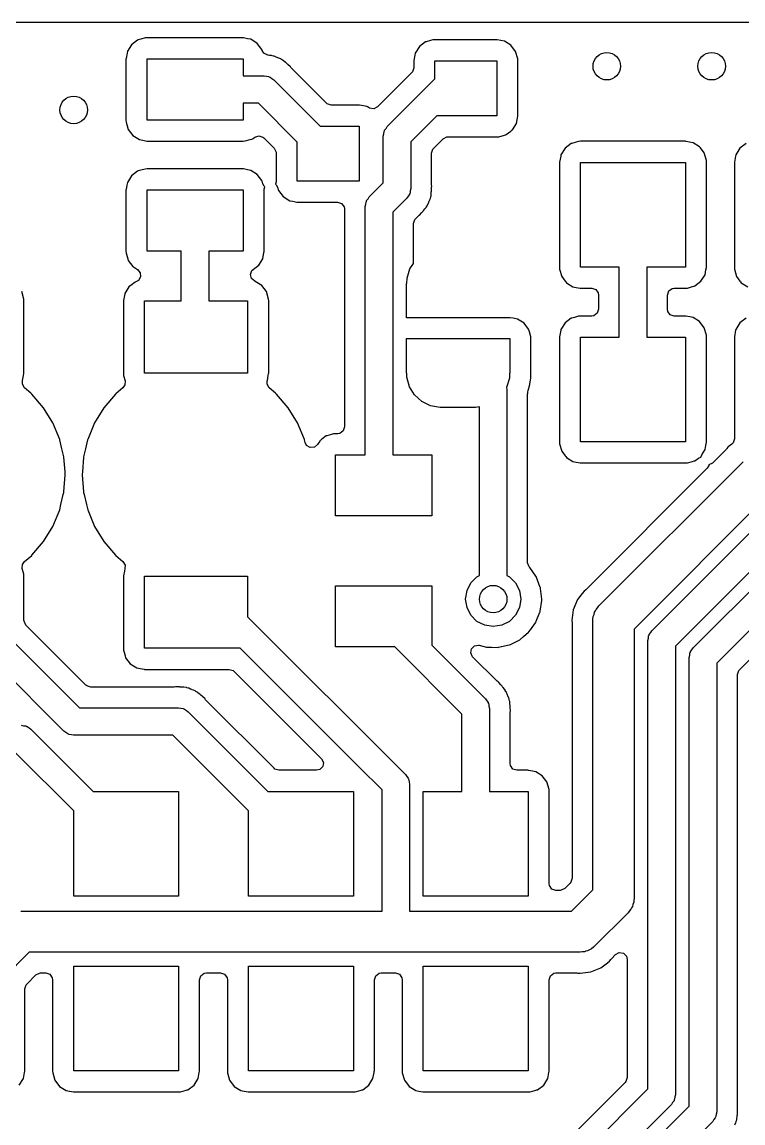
# Model space of a CAD drawing. Extents: x 0.03 to 2.37, y 0.03 to 1.57.
# Drawn here: x 0.81 to 1.223, y 0.94 to 1.57 of the extents above; entities that cross this region are included whole.
import ezdxf

# ---------------------------------------------------------------- set-up
doc = ezdxf.new("R2010")
doc.units = 0
doc.header["$MEASUREMENT"] = 0
doc.layers.add('BLACK', color=7, linetype='CONTINUOUS')

msp = doc.modelspace()

# ---------------------------------------------------------------- linework, layer by layer
at = {"layer": 'BLACK', "linetype": 'CONTINUOUS'}
for p, q in [((0.033583, 1.57031), (2.36642, 1.57031)), ((0.87306, 1.5573), (0.870733, 1.55354)), ((0.876588, 1.55996), (0.87306, 1.5573)), ((0.876935, 1.56006), (0.876588, 1.55996)), ((0.87844, 1.56049), (0.876935, 1.56006)), ((0.876935, 1.56006), (0.876935, 1.56006)), ((0.880839, 1.56117), (0.87844, 1.56049)), ((0.881949, 1.56122), (0.880839, 1.56117)), ((0.936949, 1.56122), (0.881949, 1.56122)), ((0.937126, 1.56119), (0.936949, 1.56122)), ((0.939417, 1.56076), (0.937126, 1.56119)), ((0.937126, 1.56119), (0.937126, 1.56119)), ((0.941294, 1.56041), (0.939417, 1.56076)), ((0.945052, 1.55808), (0.941294, 1.56041)), ((0.947715, 1.55455), (0.945052, 1.55808)), ((1.04129, 1.55892), (1.03777, 1.55625)), ((1.04164, 1.55902), (1.04129, 1.55892)), ((1.04419, 1.55974), (1.04164, 1.55902)), ((1.04164, 1.55902), (1.04164, 1.55902)), ((1.04554, 1.56013), (1.04419, 1.55974)), ((1.04665, 1.56018), (1.04554, 1.56013)), ((1.08209, 1.56018), (1.04665, 1.56018)), ((1.08226, 1.56014), (1.08209, 1.56018)), ((1.08441, 1.55974), (1.08226, 1.56014)), ((1.08226, 1.56014), (1.08226, 1.56014)), ((1.08643, 1.55936), (1.08441, 1.55974)), ((1.09019, 1.55704), (1.08643, 1.55936)), ((1.09285, 1.55351), (1.09019, 1.55704)), ((0.870538, 1.55249), (0.869954, 1.54937)), ((0.870733, 1.55354), (0.870538, 1.55249)), ((0.947814, 1.55421), (0.947715, 1.55455)), ((0.947846, 1.55409), (0.947814, 1.55421)), ((0.947814, 1.55421), (0.947814, 1.55421)), ((0.948846, 1.5524), (0.947846, 1.55409)), ((0.950995, 1.55131), (0.948846, 1.5524)), ((0.951031, 1.5513), (0.950995, 1.55131)), ((0.951342, 1.55127), (0.951031, 1.5513)), ((0.952018, 1.55122), (0.951342, 1.55127)), ((0.953211, 1.55113), (0.952018, 1.55122)), ((0.95347, 1.55103), (0.953211, 1.55113)), ((0.953471, 1.55103), (0.95347, 1.55103)), ((0.953589, 1.55099), (0.953471, 1.55103)), ((0.954357, 1.55079), (0.953589, 1.55099)), ((0.954756, 1.55072), (0.954357, 1.55079)), ((0.955797, 1.55024), (0.954756, 1.55072)), ((0.956451, 1.54993), (0.955797, 1.55024)), ((1.03521, 1.55128), (1.03466, 1.54833)), ((1.03544, 1.55249), (1.03521, 1.55128)), ((1.03777, 1.55625), (1.03544, 1.55249)), ((1.09406, 1.54926), (1.09285, 1.55351)), ((0.869954, 1.54937), (0.869921, 1.54919)), ((0.869921, 1.54919), (0.869921, 1.51419)), ((0.869954, 1.54937), (0.869954, 1.54937)), ((0.881949, 1.51419), (0.881949, 1.54919)), ((0.881949, 1.54919), (0.936949, 1.54919)), ((0.936949, 1.54919), (0.936949, 1.53957)), ((0.95674, 1.54981), (0.956451, 1.54993)), ((0.957443, 1.54954), (0.95674, 1.54981)), ((0.958494, 1.54915), (0.957443, 1.54954)), ((0.958716, 1.54898), (0.958494, 1.54915)), ((0.958817, 1.54891), (0.958716, 1.54898)), ((0.959498, 1.5485), (0.958817, 1.54891)), ((0.959612, 1.54844), (0.959498, 1.5485)), ((0.959863, 1.54833), (0.959612, 1.54844)), ((0.959612, 1.54844), (0.959612, 1.54844)), ((0.961268, 1.54709), (0.959863, 1.54833)), ((0.96151, 1.54689), (0.961268, 1.54709)), ((0.961787, 1.54668), (0.96151, 1.54689)), ((0.961898, 1.5466), (0.961787, 1.54668)), ((0.961787, 1.54668), (0.961787, 1.54668)), ((0.9624, 1.5461), (0.961898, 1.5466)), ((0.962576, 1.54593), (0.9624, 1.5461)), ((0.964093, 1.54459), (0.962576, 1.54593)), ((0.964241, 1.54436), (0.964093, 1.54459)), ((0.964421, 1.54415), (0.964241, 1.54436)), ((0.964424, 1.54415), (0.964421, 1.54415)), ((0.964722, 1.54377), (0.964424, 1.54415)), ((1.03463, 1.54411), (1.03388, 1.54182)), ((1.03466, 1.54833), (1.03463, 1.54815)), ((1.03463, 1.54815), (1.03463, 1.54411)), ((1.03466, 1.54833), (1.03466, 1.54833)), ((1.04665, 1.53779), (1.04665, 1.54815)), ((1.04665, 1.54815), (1.08209, 1.54815)), ((1.08209, 1.54815), (1.08209, 1.51665)), ((1.09411, 1.54815), (1.09406, 1.54926)), ((1.09411, 1.51665), (1.09411, 1.54815)), ((0.936949, 1.53957), (0.948951, 1.53957)), ((0.948951, 1.53957), (0.950233, 1.53927)), ((0.950233, 1.53927), (0.951539, 1.53912)), ((0.951539, 1.53912), (0.951923, 1.53888)), ((0.951923, 1.53888), (0.952364, 1.53878)), ((0.952364, 1.53878), (0.953391, 1.53796)), ((0.953391, 1.53796), (0.954505, 1.53726)), ((0.984579, 1.52392), (0.964722, 1.54377)), ((1.03348, 1.54135), (1.01383, 1.5217)), ((1.01943, 1.51057), (1.04665, 1.53779)), ((1.03388, 1.54182), (1.03348, 1.54135)), ((0.954505, 1.53726), (0.981017, 1.51075)), ((0.945675, 1.52382), (0.936949, 1.52382)), ((0.936949, 1.52382), (0.936949, 1.51419)), ((0.967913, 1.50158), (0.945675, 1.52382)), ((0.985045, 1.52352), (0.984579, 1.52392)), ((0.987336, 1.52278), (0.985045, 1.52352)), ((1.00335, 1.52278), (0.987336, 1.52278)), ((1.00352, 1.52274), (1.00335, 1.52278)), ((1.00581, 1.52231), (1.00352, 1.52274)), ((1.00352, 1.52274), (1.00352, 1.52274)), ((1.00769, 1.52196), (1.00581, 1.52231)), ((1.008, 1.52177), (1.00769, 1.52196)), ((1.00902, 1.52114), (1.008, 1.52177)), ((1.008, 1.52177), (1.008, 1.52177)), ((1.0093, 1.52098), (1.00902, 1.52114)), ((1.01168, 1.5206), (1.0093, 1.52098)), ((1.01383, 1.5217), (1.01168, 1.5206)), ((0.869921, 1.51419), (0.869973, 1.51308)), ((0.869973, 1.51308), (0.871182, 1.50883)), ((0.936949, 1.51419), (0.881949, 1.51419)), ((1.04779, 1.51665), (1.03287, 1.50174)), ((1.08209, 1.51665), (1.04779, 1.51665)), ((1.09098, 1.50855), (1.0933, 1.51231)), ((1.0933, 1.51231), (1.09366, 1.51424)), ((1.09366, 1.51424), (1.09408, 1.51648)), ((1.09408, 1.51648), (1.09411, 1.51665)), ((1.09408, 1.51648), (1.09408, 1.51648)), ((0.871182, 1.50883), (0.873846, 1.5053)), ((0.981017, 1.51075), (1.00335, 1.51075)), ((1.00335, 1.51075), (1.00335, 1.47925)), ((1.01713, 1.50501), (1.01742, 1.5063)), ((1.01742, 1.5063), (1.01757, 1.5076)), ((1.01757, 1.5076), (1.01781, 1.50799)), ((1.01781, 1.50799), (1.01791, 1.50843)), ((1.01791, 1.50843), (1.01873, 1.50945)), ((1.01873, 1.50945), (1.01943, 1.51057)), ((1.08745, 1.50589), (1.09002, 1.50783)), ((1.09002, 1.50783), (1.09069, 1.50833)), ((1.09069, 1.50833), (1.09098, 1.50855)), ((1.09069, 1.50833), (1.09069, 1.50833)), ((0.873846, 1.5053), (0.877604, 1.50298)), ((0.877604, 1.50298), (0.879481, 1.50263)), ((0.879481, 1.50263), (0.881771, 1.5022)), ((0.881771, 1.5022), (0.881772, 1.5022)), ((0.881772, 1.5022), (0.881949, 1.50217)), ((0.881949, 1.50217), (0.936949, 1.50217)), ((0.936949, 1.50217), (0.938059, 1.50222)), ((0.938059, 1.50222), (0.940984, 1.50305)), ((0.940984, 1.50305), (0.941963, 1.50333)), ((0.941963, 1.50333), (0.94231, 1.50343)), ((0.941963, 1.50333), (0.941963, 1.50333)), ((0.94231, 1.50343), (0.942598, 1.50364)), ((0.942598, 1.50364), (0.943607, 1.50441)), ((0.942598, 1.50364), (0.942598, 1.50364)), ((0.943607, 1.50441), (0.945884, 1.50519)), ((0.945884, 1.50519), (0.948188, 1.50449)), ((0.948188, 1.50449), (0.948712, 1.50405)), ((0.948712, 1.50405), (0.954744, 1.49802)), ((0.967913, 1.47925), (0.967913, 1.50158)), ((1.01713, 1.47826), (1.01713, 1.50501)), ((1.03287, 1.50174), (1.03287, 1.47499)), ((1.04585, 1.49798), (1.05135, 1.50348)), ((1.05135, 1.50348), (1.0535, 1.50458)), ((1.0535, 1.50458), (1.05411, 1.50463)), ((1.05411, 1.50463), (1.08209, 1.50463)), ((1.08209, 1.50463), (1.0832, 1.50468)), ((1.0832, 1.50468), (1.08641, 1.50559)), ((1.08641, 1.50559), (1.0871, 1.50579)), ((1.0871, 1.50579), (1.08745, 1.50589)), ((1.0871, 1.50579), (1.0871, 1.50579)), ((1.12464, 1.50077), (1.12111, 1.4981)), ((1.12499, 1.50087), (1.12464, 1.50077)), ((1.12749, 1.50158), (1.12499, 1.50087)), ((1.12499, 1.50087), (1.12499, 1.50087)), ((1.12889, 1.50198), (1.12749, 1.50158)), ((1.13, 1.50203), (1.12889, 1.50198)), ((1.19, 1.50203), (1.13, 1.50203)), ((1.19018, 1.50199), (1.19, 1.50203)), ((1.1924, 1.50158), (1.19018, 1.50199)), ((1.19018, 1.50199), (1.19018, 1.50199)), ((1.19434, 1.50122), (1.1924, 1.50158)), ((1.1981, 1.49889), (1.19434, 1.50122)), ((1.22464, 1.50077), (1.22111, 1.4981)), ((0.954744, 1.49802), (0.955838, 1.49587)), ((0.955838, 1.49587), (0.955886, 1.49526)), ((0.955886, 1.49526), (0.955886, 1.47925)), ((1.0447, 1.49522), (1.04545, 1.49751)), ((1.0447, 1.47747), (1.0447, 1.49522)), ((1.04545, 1.49751), (1.04585, 1.49798)), ((1.11865, 1.49361), (1.11801, 1.49018)), ((1.11878, 1.49434), (1.11865, 1.49361)), ((1.12111, 1.4981), (1.11878, 1.49434)), ((1.19832, 1.4986), (1.1981, 1.49889)), ((1.19853, 1.49832), (1.19832, 1.4986)), ((1.19832, 1.4986), (1.19832, 1.4986)), ((1.20077, 1.49536), (1.19853, 1.49832)), ((1.20198, 1.49111), (1.20077, 1.49536)), ((1.21865, 1.49361), (1.21801, 1.49018)), ((1.21878, 1.49434), (1.21865, 1.49361)), ((1.22111, 1.4981), (1.21878, 1.49434)), ((1.11801, 1.49018), (1.11797, 1.49)), ((1.11797, 1.49), (1.11797, 1.43)), ((1.11801, 1.49018), (1.11801, 1.49018)), ((1.13, 1.43), (1.13, 1.49)), ((1.13, 1.49), (1.19, 1.49)), ((1.19, 1.49), (1.19, 1.43)), ((1.20203, 1.49), (1.20198, 1.49111)), ((1.20203, 1.43), (1.20203, 1.49)), ((1.21801, 1.49018), (1.21797, 1.49)), ((1.21797, 1.49), (1.21797, 1.43)), ((1.21801, 1.49018), (1.21801, 1.49018)), ((0.87306, 1.4823), (0.870733, 1.47854)), ((0.876588, 1.48496), (0.87306, 1.4823)), ((0.876935, 1.48506), (0.876588, 1.48496)), ((0.87844, 1.48549), (0.876935, 1.48506)), ((0.876935, 1.48506), (0.876935, 1.48506)), ((0.880839, 1.48617), (0.87844, 1.48549)), ((0.881949, 1.48622), (0.880839, 1.48617)), ((0.936949, 1.48622), (0.881949, 1.48622)), ((0.937126, 1.48619), (0.936949, 1.48622)), ((0.939417, 1.48576), (0.937126, 1.48619)), ((0.937126, 1.48619), (0.937126, 1.48619)), ((0.941294, 1.48541), (0.939417, 1.48576)), ((0.945052, 1.48308), (0.941294, 1.48541)), ((0.947715, 1.47955), (0.945052, 1.48308)), ((0.870417, 1.47684), (0.869954, 1.47437)), ((0.870733, 1.47854), (0.870417, 1.47684)), ((0.947814, 1.47921), (0.947715, 1.47955)), ((0.94826, 1.47764), (0.947814, 1.47921)), ((0.947814, 1.47921), (0.947814, 1.47921)), ((0.948965, 1.47627), (0.94826, 1.47764)), ((0.948959, 1.47456), (0.949358, 1.47601)), ((0.948976, 1.47419), (0.948959, 1.47456)), ((0.949358, 1.47601), (0.948965, 1.47627)), ((0.955903, 1.47889), (0.955504, 1.47743)), ((0.955504, 1.47743), (0.955897, 1.47717)), ((0.955886, 1.47925), (0.955888, 1.47921)), ((0.955888, 1.47921), (0.955888, 1.47921)), ((0.955888, 1.47921), (0.955903, 1.47889)), ((0.955897, 1.47717), (0.956602, 1.47581)), ((0.956602, 1.47581), (0.957147, 1.47389)), ((1.00335, 1.47925), (0.967913, 1.47925)), ((1.00913, 1.47027), (1.01713, 1.47826)), ((1.03287, 1.47499), (1.03258, 1.4737)), ((1.04479, 1.47666), (1.0447, 1.47747)), ((1.04472, 1.47447), (1.04478, 1.47536)), ((1.04478, 1.47536), (1.04486, 1.47635)), ((1.04486, 1.47635), (1.04479, 1.47666)), ((0.869954, 1.47437), (0.869921, 1.47419)), ((0.869921, 1.47419), (0.869921, 1.43919)), ((0.869954, 1.47437), (0.869954, 1.47437)), ((0.881949, 1.43919), (0.881949, 1.47419)), ((0.881949, 1.47419), (0.936949, 1.47419)), ((0.936949, 1.47419), (0.936949, 1.43919)), ((0.948976, 1.43919), (0.948976, 1.47419)), ((0.957147, 1.47389), (0.95981, 1.47036)), ((0.95981, 1.47036), (0.963569, 1.46804)), ((1.00761, 1.46813), (1.00843, 1.46915)), ((1.00843, 1.46915), (1.00913, 1.47027)), ((1.03057, 1.46943), (1.02257, 1.46144)), ((1.03127, 1.47055), (1.03057, 1.46943)), ((1.03209, 1.47157), (1.03127, 1.47055)), ((1.03219, 1.47201), (1.03209, 1.47157)), ((1.03243, 1.4724), (1.03219, 1.47201)), ((1.03258, 1.4737), (1.03243, 1.4724)), ((1.04324, 1.46749), (1.04391, 1.46893)), ((1.04391, 1.46893), (1.04403, 1.46918)), ((1.04403, 1.46918), (1.04409, 1.46958)), ((1.04409, 1.46958), (1.0443, 1.47035)), ((1.0443, 1.47035), (1.04434, 1.47047)), ((1.04434, 1.47047), (1.04444, 1.47073)), ((1.04434, 1.47047), (1.04434, 1.47047)), ((1.04444, 1.47073), (1.04456, 1.47232)), ((1.04456, 1.47232), (1.04458, 1.4726)), ((1.04458, 1.4726), (1.04461, 1.47291)), ((1.04461, 1.47291), (1.0447, 1.4735)), ((1.0447, 1.47418), (1.04472, 1.47447)), ((1.0447, 1.4735), (1.0447, 1.47418)), ((0.963569, 1.46804), (0.965445, 1.46769)), ((0.965445, 1.46769), (0.967736, 1.46726)), ((0.967736, 1.46726), (0.967736, 1.46726)), ((0.967736, 1.46726), (0.967913, 1.46722)), ((0.967913, 1.46722), (0.990977, 1.46722)), ((0.990977, 1.46722), (0.993268, 1.46648)), ((0.993268, 1.46648), (0.994684, 1.46453)), ((0.994684, 1.46453), (0.994863, 1.46361)), ((0.994863, 1.46361), (0.994843, 1.46335)), ((0.994843, 1.46335), (0.994901, 1.46307)), ((0.994901, 1.46307), (0.994908, 1.46304)), ((0.994908, 1.46304), (0.994994, 1.46223)), ((0.994994, 1.46223), (0.994994, 1.33854)), ((1.00682, 1.46471), (1.00712, 1.46599)), ((1.00682, 1.32262), (1.00682, 1.46471)), ((1.00712, 1.46599), (1.00727, 1.4673)), ((1.00727, 1.4673), (1.00751, 1.46768)), ((1.00751, 1.46768), (1.00761, 1.46813)), ((1.0394, 1.46154), (1.03991, 1.46204)), ((1.03991, 1.46204), (1.03999, 1.46215)), ((1.03999, 1.46215), (1.0402, 1.46243)), ((1.03999, 1.46215), (1.03999, 1.46215)), ((1.0402, 1.46243), (1.04039, 1.46267)), ((1.04039, 1.46267), (1.04099, 1.46335)), ((1.04099, 1.46335), (1.04163, 1.46407)), ((1.04163, 1.46407), (1.04175, 1.46432)), ((1.04175, 1.46432), (1.04181, 1.46444)), ((1.04175, 1.46432), (1.04175, 1.46432)), ((1.04181, 1.46444), (1.04221, 1.46512)), ((1.04221, 1.46512), (1.04229, 1.46522)), ((1.04229, 1.46522), (1.04246, 1.46544)), ((1.04246, 1.46544), (1.04311, 1.4672)), ((1.04311, 1.4672), (1.04324, 1.46749)), ((1.02257, 1.46144), (1.02257, 1.32262)), ((1.0344, 1.45492), (1.03515, 1.45721)), ((1.03515, 1.45721), (1.03555, 1.45768)), ((1.03555, 1.45768), (1.03708, 1.45922)), ((1.03708, 1.45922), (1.03745, 1.45951)), ((1.03745, 1.45952), (1.03766, 1.4597)), ((1.03745, 1.45951), (1.03745, 1.45952)), ((1.03766, 1.4597), (1.0379, 1.45984)), ((1.0379, 1.45984), (1.03924, 1.46136)), ((1.03924, 1.46136), (1.0394, 1.46154)), ((1.0344, 1.43209), (1.0344, 1.45492)), ((0.869921, 1.43919), (0.869973, 1.43808)), ((0.869973, 1.43808), (0.870151, 1.43746)), ((0.870151, 1.43746), (0.8709, 1.43482)), ((0.901575, 1.43919), (0.881949, 1.43919)), ((0.901575, 1.41067), (0.901575, 1.43919)), ((0.936949, 1.43919), (0.917323, 1.43919)), ((0.917323, 1.43919), (0.917323, 1.41067)), ((0.948164, 1.43485), (0.948811, 1.43831)), ((0.948811, 1.43831), (0.948943, 1.43902)), ((0.948943, 1.43902), (0.948976, 1.43919)), ((0.948943, 1.43902), (0.948943, 1.43902)), ((0.8709, 1.43482), (0.871182, 1.43383)), ((0.871182, 1.43383), (0.873846, 1.4303)), ((0.942924, 1.42889), (0.945837, 1.43109)), ((0.945837, 1.43109), (0.948164, 1.43485)), ((1.03239, 1.42907), (1.0344, 1.43209)), ((0.873846, 1.4303), (0.874153, 1.43011)), ((0.874153, 1.43011), (0.874153, 1.43011)), ((0.874153, 1.43011), (0.876553, 1.42863)), ((0.876553, 1.42863), (0.878109, 1.42679)), ((0.878287, 1.42439), (0.877019, 1.42234)), ((0.878109, 1.42679), (0.878287, 1.42439)), ((0.941093, 1.42578), (0.941964, 1.42802)), ((0.94171, 1.42345), (0.941093, 1.42578)), ((0.941964, 1.42802), (0.942636, 1.42867)), ((0.942636, 1.42867), (0.942924, 1.42889)), ((1.03073, 1.42374), (1.03239, 1.42907)), ((1.11797, 1.43), (1.11802, 1.42889)), ((1.11802, 1.42889), (1.11923, 1.42464)), ((1.11923, 1.42464), (1.12117, 1.42207)), ((1.15213, 1.43), (1.13, 1.43)), ((1.15213, 1.39), (1.15213, 1.43)), ((1.19, 1.43), (1.16787, 1.43)), ((1.16787, 1.43), (1.16787, 1.39)), ((1.19889, 1.4219), (1.20122, 1.42566)), ((1.20122, 1.42566), (1.20173, 1.42843)), ((1.20173, 1.42843), (1.20199, 1.42982)), ((1.20199, 1.42982), (1.20203, 1.43)), ((1.20199, 1.42982), (1.20199, 1.42982)), ((1.21797, 1.43), (1.21802, 1.42889)), ((1.21802, 1.42889), (1.21923, 1.42464)), ((1.21923, 1.42464), (1.22117, 1.42207)), ((0.871584, 1.41877), (0.869257, 1.41501)), ((0.872328, 1.41933), (0.871584, 1.41877)), ((0.872679, 1.4196), (0.872328, 1.41933)), ((0.875111, 1.42144), (0.872679, 1.4196)), ((0.875568, 1.42157), (0.875111, 1.42144)), ((0.877019, 1.42234), (0.875568, 1.42157)), ((0.943558, 1.42194), (0.94171, 1.42345)), ((0.943872, 1.42188), (0.943558, 1.42194)), ((0.94763, 1.41956), (0.943872, 1.42188)), ((0.950294, 1.41603), (0.94763, 1.41956)), ((1.03047, 1.40091), (1.03047, 1.42059)), ((1.03047, 1.42059), (1.03067, 1.42059)), ((1.03067, 1.42059), (1.03073, 1.42374)), ((1.12117, 1.42207), (1.12158, 1.42153)), ((1.12158, 1.42153), (1.1219, 1.42111)), ((1.1219, 1.42111), (1.12566, 1.41878)), ((1.12566, 1.41878), (1.12753, 1.41843)), ((1.12753, 1.41843), (1.12982, 1.41801)), ((1.12982, 1.41801), (1.12982, 1.41801)), ((1.12982, 1.41801), (1.13, 1.41797)), ((1.13, 1.41797), (1.1364, 1.41797)), ((1.1364, 1.41797), (1.13869, 1.41723)), ((1.18045, 1.41637), (1.1824, 1.41778)), ((1.1824, 1.41778), (1.1836, 1.41797)), ((1.1836, 1.41797), (1.19, 1.41797)), ((1.19, 1.41797), (1.19111, 1.41802)), ((1.19111, 1.41802), (1.19408, 1.41887)), ((1.19408, 1.41887), (1.19501, 1.41913)), ((1.19501, 1.41913), (1.19536, 1.41923)), ((1.19501, 1.41913), (1.19501, 1.41913)), ((1.19536, 1.41923), (1.19889, 1.4219)), ((1.22117, 1.42207), (1.22158, 1.42153)), ((1.22158, 1.42153), (1.2219, 1.42111)), ((1.2219, 1.42111), (1.22566, 1.41878)), ((0.811504, 1.41178), (0.810294, 1.41603)), ((0.811555, 1.41067), (0.811504, 1.41178)), ((0.869191, 1.41466), (0.868478, 1.41085)), ((0.869257, 1.41501), (0.869191, 1.41466)), ((0.951504, 1.41178), (0.950294, 1.41603)), ((0.951555, 1.41067), (0.951504, 1.41178)), ((1.13869, 1.41723), (1.1401, 1.41528)), ((1.1401, 1.41528), (1.1403, 1.41407)), ((1.1403, 1.41407), (1.1403, 1.40593)), ((1.1797, 1.41407), (1.18045, 1.41637)), ((1.1797, 1.40593), (1.1797, 1.41407)), ((0.811555, 1.36933), (0.811555, 1.41067)), ((0.868478, 1.41085), (0.868445, 1.41067)), ((0.868445, 1.41067), (0.868445, 1.36933)), ((0.868478, 1.41085), (0.868478, 1.41085)), ((0.880472, 1.36933), (0.880472, 1.41067)), ((0.880472, 1.41067), (0.901575, 1.41067)), ((0.917323, 1.41067), (0.939528, 1.41067)), ((0.939528, 1.41067), (0.939528, 1.36933)), ((0.951555, 1.36933), (0.951555, 1.41067)), ((1.1403, 1.40593), (1.13955, 1.40363)), ((1.1799, 1.40472), (1.1797, 1.40593)), ((1.08953, 1.40091), (1.03047, 1.40091)), ((1.0897, 1.40109), (1.08953, 1.40112)), ((1.08953, 1.40112), (1.08953, 1.40091)), ((1.09143, 1.40077), (1.0897, 1.40109)), ((1.0897, 1.40109), (1.0897, 1.40109)), ((1.09387, 1.40031), (1.09143, 1.40077)), ((1.09763, 1.39798), (1.09387, 1.40031)), ((1.12464, 1.40077), (1.12111, 1.3981)), ((1.12499, 1.40087), (1.12464, 1.40077)), ((1.12649, 1.40129), (1.12499, 1.40087)), ((1.12499, 1.40087), (1.12499, 1.40087)), ((1.12889, 1.40198), (1.12649, 1.40129)), ((1.13, 1.40203), (1.12889, 1.40198)), ((1.1364, 1.40203), (1.13, 1.40203)), ((1.1376, 1.40222), (1.1364, 1.40203)), ((1.13955, 1.40363), (1.1376, 1.40222)), ((1.18131, 1.40277), (1.1799, 1.40472)), ((1.1836, 1.40203), (1.18131, 1.40277)), ((1.19, 1.40203), (1.1836, 1.40203)), ((1.19018, 1.40199), (1.19, 1.40203)), ((1.19247, 1.40157), (1.19018, 1.40199)), ((1.19018, 1.40199), (1.19018, 1.40199)), ((1.19434, 1.40122), (1.19247, 1.40157)), ((1.1981, 1.39889), (1.19434, 1.40122)), ((1.20077, 1.39536), (1.1981, 1.39889)), ((1.22464, 1.40077), (1.22111, 1.3981)), ((1.10029, 1.39446), (1.09763, 1.39798)), ((1.10039, 1.39411), (1.10029, 1.39446)), ((1.10069, 1.39307), (1.10039, 1.39411)), ((1.10039, 1.39411), (1.10039, 1.39411)), ((1.1015, 1.3902), (1.10069, 1.39307)), ((1.11872, 1.39399), (1.11801, 1.39018)), ((1.11878, 1.39434), (1.11872, 1.39399)), ((1.12111, 1.3981), (1.11878, 1.39434)), ((1.20198, 1.39111), (1.20077, 1.39536)), ((1.21872, 1.39399), (1.21801, 1.39018)), ((1.21878, 1.39434), (1.21872, 1.39399)), ((1.22111, 1.3981), (1.21878, 1.39434)), ((1.03047, 1.36941), (1.03047, 1.38909)), ((1.03047, 1.38909), (1.08953, 1.38909)), ((1.08953, 1.38909), (1.08953, 1.36941)), ((1.10156, 1.38909), (1.1015, 1.3902)), ((1.10156, 1.3722), (1.10156, 1.38909)), ((1.11801, 1.39018), (1.11797, 1.39)), ((1.11797, 1.39), (1.11797, 1.33)), ((1.11801, 1.39018), (1.11801, 1.39018)), ((1.13, 1.33), (1.13, 1.39)), ((1.13, 1.39), (1.15213, 1.39)), ((1.16787, 1.39), (1.19, 1.39)), ((1.19, 1.39), (1.19, 1.33)), ((1.20203, 1.39), (1.20198, 1.39111)), ((1.20203, 1.33), (1.20203, 1.39)), ((1.21801, 1.39018), (1.21797, 1.39)), ((1.21797, 1.39), (1.21797, 1.33177)), ((1.21801, 1.39018), (1.21801, 1.39018)), ((0.810788, 1.36523), (0.811307, 1.368)), ((0.811307, 1.368), (0.811522, 1.36915)), ((0.811522, 1.36915), (0.811555, 1.36933)), ((0.811522, 1.36915), (0.811522, 1.36915)), ((0.868445, 1.36933), (0.868496, 1.36822)), ((0.868496, 1.36822), (0.868558, 1.368)), ((0.868558, 1.368), (0.869405, 1.36503)), ((0.939528, 1.36933), (0.880472, 1.36933)), ((0.950788, 1.36523), (0.951307, 1.368)), ((0.951307, 1.368), (0.951522, 1.36915)), ((0.951522, 1.36915), (0.951555, 1.36933)), ((0.951522, 1.36915), (0.951522, 1.36915)), ((1.03067, 1.36941), (1.03047, 1.36941)), ((1.03062, 1.36698), (1.03067, 1.36941)), ((1.08933, 1.36941), (1.08931, 1.3665)), ((1.08953, 1.36941), (1.08933, 1.36941)), ((1.10153, 1.3664), (1.10155, 1.36934)), ((1.10155, 1.36934), (1.1016, 1.36934)), ((1.10156, 1.3721), (1.10156, 1.3722)), ((1.10157, 1.37203), (1.10156, 1.3721)), ((1.10156, 1.36997), (1.10157, 1.3719)), ((1.10156, 1.36995), (1.10156, 1.36997)), ((1.10156, 1.36941), (1.10156, 1.36995)), ((1.10159, 1.36941), (1.10156, 1.36941)), ((1.10157, 1.3719), (1.10157, 1.37203)), ((1.1016, 1.36934), (1.10159, 1.36941)), ((0.810637, 1.36298), (0.810771, 1.36498)), ((0.811896, 1.36093), (0.810637, 1.36298)), ((0.810743, 1.36499), (0.810788, 1.36523)), ((0.810771, 1.36498), (0.810743, 1.36499)), ((0.810788, 1.36523), (0.810788, 1.36523)), ((0.869316, 1.36262), (0.868187, 1.361)), ((0.869405, 1.36503), (0.869316, 1.36262)), ((0.950637, 1.36298), (0.950771, 1.36498)), ((0.951896, 1.36093), (0.950637, 1.36298)), ((0.950743, 1.36499), (0.950788, 1.36523)), ((0.950771, 1.36498), (0.950743, 1.36499)), ((0.950788, 1.36523), (0.950788, 1.36523)), ((1.03209, 1.36159), (1.03062, 1.36698)), ((1.03501, 1.35684), (1.03209, 1.36159)), ((1.08771, 1.36115), (1.08764, 1.36104)), ((1.08931, 1.3665), (1.08771, 1.36115)), ((1.09997, 1.35949), (1.10099, 1.36289)), ((1.10099, 1.36289), (1.10103, 1.36302)), ((1.10099, 1.36289), (1.10099, 1.36289)), ((1.10103, 1.36302), (1.10105, 1.36316)), ((1.10105, 1.36316), (1.10138, 1.36534)), ((1.10105, 1.36316), (1.10105, 1.36316)), ((1.10138, 1.36534), (1.10153, 1.3664)), ((0.815446, 1.35789), (0.811896, 1.36093)), ((0.816087, 1.35735), (0.815446, 1.35789)), ((0.822729, 1.34957), (0.816087, 1.35735)), ((0.863913, 1.35735), (0.857271, 1.34957)), ((0.864029, 1.35745), (0.863913, 1.35735)), ((0.868187, 1.361), (0.864029, 1.35745)), ((0.864029, 1.35745), (0.864029, 1.35745)), ((0.955446, 1.35789), (0.951896, 1.36093)), ((0.956087, 1.35735), (0.955446, 1.35789)), ((0.962729, 1.34957), (0.956087, 1.35735)), ((1.03915, 1.35309), (1.03501, 1.35684)), ((1.08764, 1.36104), (1.08787, 1.36)), ((1.08787, 1.36), (1.08787, 1.25344)), ((1.0997, 1.35738), (1.09976, 1.35786)), ((1.0997, 1.26108), (1.0997, 1.35738)), ((1.09975, 1.35786), (1.09978, 1.35813)), ((1.09976, 1.35786), (1.09975, 1.35786)), ((1.09978, 1.35813), (1.09984, 1.3584)), ((1.09982, 1.35868), (1.09997, 1.35949)), ((1.09984, 1.3584), (1.09982, 1.35868)), ((1.09982, 1.35868), (1.09982, 1.35868)), ((0.828073, 1.34085), (0.822729, 1.34957)), ((0.857271, 1.34957), (0.851927, 1.34085)), ((0.968073, 1.34085), (0.962729, 1.34957)), ((1.04417, 1.35066), (1.03915, 1.35309)), ((1.04968, 1.34973), (1.04417, 1.35066)), ((1.05016, 1.34972), (1.04968, 1.34973)), ((1.06984, 1.34972), (1.05016, 1.34972)), ((1.07213, 1.35005), (1.06984, 1.34972)), ((1.07213, 1.25344), (1.07213, 1.35005)), ((0.831987, 1.3314), (0.828073, 1.34085)), ((0.851927, 1.34085), (0.848013, 1.3314)), ((0.971987, 1.3314), (0.968073, 1.34085)), ((0.99425, 1.33625), (0.992301, 1.33484)), ((0.994994, 1.33854), (0.99425, 1.33625)), ((0.832023, 1.33125), (0.831987, 1.3314)), ((0.833281, 1.32601), (0.832023, 1.33125)), ((0.832023, 1.33125), (0.832023, 1.33125)), ((0.847977, 1.33125), (0.846719, 1.32601)), ((0.848013, 1.3314), (0.847977, 1.33125)), ((0.847977, 1.33125), (0.847977, 1.33125)), ((0.972023, 1.33125), (0.971987, 1.3314)), ((0.972422, 1.32959), (0.972023, 1.33125)), ((0.972023, 1.33125), (0.972023, 1.33125)), ((0.973237, 1.32798), (0.972422, 1.32959)), ((0.980744, 1.33041), (0.979526, 1.32845)), ((0.980934, 1.33072), (0.980744, 1.33041)), ((0.980744, 1.33041), (0.980744, 1.33041)), ((0.981341, 1.33103), (0.980934, 1.33072)), ((0.982022, 1.33154), (0.981341, 1.33103)), ((0.984462, 1.33338), (0.982022, 1.33154)), ((0.984809, 1.33348), (0.984462, 1.33338)), ((0.987515, 1.33425), (0.984809, 1.33348)), ((0.984809, 1.33348), (0.984809, 1.33348)), ((0.988713, 1.33459), (0.987515, 1.33425)), ((0.989823, 1.33465), (0.988713, 1.33459)), ((0.991097, 1.33465), (0.989823, 1.33465)), ((0.992301, 1.33484), (0.991097, 1.33465)), ((1.11797, 1.33), (1.11802, 1.32889)), ((1.19, 1.33), (1.13, 1.33)), ((1.20165, 1.32798), (1.20199, 1.32982)), ((1.20199, 1.32982), (1.20203, 1.33)), ((1.20199, 1.32982), (1.20199, 1.32982)), ((1.21797, 1.33177), (1.21723, 1.32948)), ((0.834375, 1.32146), (0.833281, 1.32601)), ((0.846719, 1.32601), (0.845625, 1.32146)), ((0.975285, 1.32671), (0.973237, 1.32798)), ((0.977687, 1.32689), (0.975285, 1.32671)), ((0.979526, 1.32845), (0.977687, 1.32689)), ((1.11802, 1.32889), (1.11923, 1.32464)), ((1.11923, 1.32464), (1.12117, 1.32207)), ((1.19934, 1.32263), (1.20023, 1.32406)), ((1.20023, 1.32406), (1.20122, 1.32566)), ((1.20122, 1.32566), (1.20165, 1.32798)), ((1.21339, 1.32579), (1.20541, 1.31782)), ((1.21372, 1.32618), (1.21339, 1.32579)), ((1.21433, 1.32697), (1.21372, 1.32618)), ((1.21448, 1.32717), (1.21433, 1.32697)), ((1.21645, 1.32868), (1.21448, 1.32717)), ((1.21723, 1.32948), (1.21645, 1.32868)), ((0.834387, 1.3213), (0.834375, 1.32146)), ((0.835049, 1.31289), (0.834387, 1.3213)), ((0.834387, 1.3213), (0.834387, 1.3213)), ((0.845613, 1.3213), (0.844951, 1.31289)), ((0.845625, 1.32146), (0.845613, 1.3213)), ((0.845613, 1.3213), (0.845613, 1.3213)), ((0.989823, 1.28762), (0.989823, 1.32262)), ((0.989823, 1.32262), (1.00682, 1.32262)), ((1.02257, 1.32262), (1.04482, 1.32262)), ((1.04482, 1.32262), (1.04482, 1.28762)), ((1.12117, 1.32207), (1.12152, 1.3216)), ((1.12152, 1.3216), (1.1219, 1.32111)), ((1.1219, 1.32111), (1.12566, 1.31878)), ((1.12566, 1.31878), (1.12753, 1.31843)), ((1.12753, 1.31843), (1.12982, 1.31801)), ((1.12982, 1.31801), (1.12982, 1.31801)), ((1.12982, 1.31801), (1.13, 1.31797)), ((1.13, 1.31797), (1.19, 1.31797)), ((1.14047, 1.23614), (1.22299, 1.31867)), ((1.19, 1.31797), (1.19111, 1.31802)), ((1.19111, 1.31802), (1.19408, 1.31887)), ((1.19408, 1.31887), (1.19501, 1.31913)), ((1.19501, 1.31913), (1.19536, 1.31923)), ((1.19501, 1.31913), (1.19501, 1.31913)), ((1.19536, 1.31923), (1.19737, 1.32075)), ((1.19737, 1.32075), (1.19883, 1.32125)), ((1.19883, 1.32125), (1.19934, 1.32263)), ((1.20541, 1.31782), (1.20344, 1.31682)), ((0.834397, 1.30135), (0.835165, 1.31111)), ((0.835177, 1.31126), (0.835049, 1.31289)), ((0.835165, 1.31111), (0.835177, 1.31126)), ((0.844951, 1.31289), (0.844823, 1.31126)), ((0.844823, 1.31126), (0.844835, 1.31111)), ((0.844835, 1.31111), (0.845603, 1.30135)), ((1.20247, 1.31488), (1.13334, 1.24575)), ((1.20345, 1.3165), (1.20247, 1.31488)), ((1.20344, 1.31682), (1.20345, 1.3165)), ((0.832725, 1.29419), (0.834072, 1.2998)), ((0.834072, 1.2998), (0.834375, 1.30106)), ((0.834375, 1.30106), (0.834397, 1.30135)), ((0.845603, 1.30135), (0.845625, 1.30106)), ((0.845625, 1.30106), (0.845928, 1.2998)), ((0.845928, 1.2998), (0.847275, 1.29419)), ((1.23623, 1.2985), (1.16063, 1.2229)), ((0.831987, 1.29112), (0.832725, 1.29419)), ((0.847275, 1.29419), (0.848013, 1.29112)), ((0.828073, 1.28167), (0.831987, 1.29112)), ((0.848013, 1.29112), (0.851927, 1.28167)), ((1.04482, 1.28762), (0.989823, 1.28762)), ((0.822729, 1.27295), (0.828073, 1.28167)), ((0.851927, 1.28167), (0.857271, 1.27295)), ((1.17081, 1.22195), (1.22944, 1.28058)), ((0.816087, 1.26517), (0.822729, 1.27295)), ((0.857271, 1.27295), (0.863913, 1.26517)), ((1.23826, 1.26713), (1.18425, 1.21312)), ((0.810684, 1.2599), (0.811813, 1.26152)), ((0.811813, 1.26152), (0.815971, 1.26507)), ((0.815971, 1.26507), (0.816087, 1.26517)), ((0.815971, 1.26507), (0.815971, 1.26507)), ((0.863913, 1.26517), (0.86403, 1.26507)), ((0.86403, 1.26507), (0.868104, 1.26159)), ((0.868104, 1.26159), (0.869363, 1.25954)), ((1.09972, 1.26071), (1.0997, 1.26108)), ((1.10068, 1.25851), (1.09972, 1.26071)), ((0.810595, 1.25749), (0.810684, 1.2599)), ((0.811504, 1.2543), (0.810595, 1.25749)), ((0.811555, 1.25319), (0.811504, 1.2543)), ((0.868976, 1.25603), (0.868478, 1.25337)), ((0.869257, 1.25753), (0.868976, 1.25603)), ((0.869363, 1.25954), (0.869229, 1.25754)), ((0.869229, 1.25754), (0.869257, 1.25753)), ((1.10083, 1.25837), (1.10068, 1.25851)), ((1.10097, 1.25817), (1.10083, 1.25837)), ((1.10443, 1.25314), (1.10097, 1.25817)), ((1.19443, 1.21216), (1.23923, 1.25696)), ((0.811555, 1.22793), (0.811555, 1.25319)), ((0.868478, 1.25337), (0.868445, 1.25319)), ((0.868445, 1.25319), (0.868445, 1.21185)), ((0.868478, 1.25337), (0.868478, 1.25337)), ((0.880472, 1.21185), (0.880472, 1.25319)), ((0.880472, 1.25319), (0.939528, 1.25319)), ((0.939528, 1.25319), (0.939528, 1.22992)), ((1.06502, 1.24487), (1.06726, 1.24926)), ((1.06726, 1.24926), (1.07074, 1.25274)), ((1.07074, 1.25274), (1.07213, 1.25344)), ((1.08787, 1.25344), (1.08926, 1.25274)), ((1.08926, 1.25274), (1.09274, 1.24926)), ((1.09274, 1.24926), (1.09498, 1.24487)), ((1.10461, 1.25287), (1.10443, 1.25314)), ((1.10697, 1.24663), (1.10461, 1.25287)), ((0.989823, 1.21262), (0.989823, 1.24762)), ((0.989823, 1.24762), (1.04482, 1.24762)), ((1.04482, 1.24762), (1.04482, 1.21375)), ((1.06425, 1.24), (1.06502, 1.24487)), ((1.09498, 1.24487), (1.09575, 1.24)), ((1.107, 1.24639), (1.10697, 1.24663)), ((1.10704, 1.24609), (1.107, 1.24639)), ((1.107, 1.24639), (1.107, 1.24639)), ((1.10778, 1.24), (1.10704, 1.24609)), ((1.13089, 1.24325), (1.12817, 1.23971)), ((1.13104, 1.24345), (1.13089, 1.24325)), ((1.13196, 1.24465), (1.13104, 1.24345)), ((1.13104, 1.24345), (1.13104, 1.24345)), ((1.13296, 1.24541), (1.13196, 1.24465)), ((1.13334, 1.24575), (1.13296, 1.24541)), ((1.24805, 1.2435), (1.20787, 1.20333)), ((1.06502, 1.23513), (1.06425, 1.24)), ((1.06726, 1.23074), (1.06502, 1.23513)), ((1.09498, 1.23513), (1.09274, 1.23074)), ((1.09575, 1.24), (1.09498, 1.23513)), ((1.10688, 1.23315), (1.10775, 1.23929)), ((1.10775, 1.23929), (1.10777, 1.23942)), ((1.10775, 1.23929), (1.10775, 1.23929)), ((1.10777, 1.23942), (1.10778, 1.24)), ((1.12817, 1.23971), (1.12579, 1.23396)), ((1.13883, 1.2341), (1.13973, 1.23506)), ((1.13973, 1.23506), (1.14047, 1.23614)), ((0.939528, 1.22992), (1.02985, 1.1396)), ((1.07074, 1.22726), (1.06726, 1.23074)), ((1.09274, 1.23074), (1.08926, 1.22726)), ((1.10462, 1.22732), (1.10674, 1.23259)), ((1.10674, 1.23259), (1.10683, 1.23281)), ((1.10674, 1.23259), (1.10674, 1.23259)), ((1.10683, 1.23281), (1.10688, 1.23315)), ((1.12518, 1.22932), (1.12498, 1.22779)), ((1.12579, 1.23396), (1.12518, 1.22932)), ((1.13709, 1.22867), (1.13723, 1.23009)), ((1.13723, 1.23009), (1.13772, 1.2313)), ((1.13772, 1.2313), (1.13802, 1.23258)), ((1.13802, 1.23258), (1.13851, 1.2333)), ((1.13851, 1.2333), (1.13883, 1.2341)), ((1.22085, 1.19957), (1.25181, 1.23053)), ((0.811603, 1.22732), (0.811555, 1.22793)), ((0.812697, 1.22517), (0.811603, 1.22732)), ((0.84702, 1.19085), (0.812697, 1.22517)), ((1.07513, 1.22502), (1.07074, 1.22726)), ((1.08, 1.22425), (1.07513, 1.22502)), ((1.08487, 1.22502), (1.08, 1.22425)), ((1.08926, 1.22726), (1.08487, 1.22502)), ((1.10045, 1.2212), (1.10139, 1.22251)), ((1.10139, 1.22251), (1.1042, 1.22643)), ((1.1042, 1.22643), (1.10434, 1.22662)), ((1.1042, 1.22643), (1.1042, 1.22643)), ((1.10434, 1.22662), (1.10462, 1.22732)), ((1.12498, 1.22779), (1.12501, 1.22754)), ((1.12501, 1.22754), (1.12514, 1.22655)), ((1.12514, 1.22655), (1.12518, 1.22604)), ((1.12518, 1.22604), (1.12518, 1.08023)), ((1.13701, 1.22779), (1.13705, 1.22819)), ((1.13701, 1.07371), (1.13701, 1.22779)), ((1.13702, 1.22837), (1.13709, 1.22867)), ((1.13705, 1.22819), (1.13702, 1.22837)), ((1.16063, 1.2229), (1.16063, 1.15915)), ((0.799528, 1.22161), (0.843262, 1.17787)), ((1.08985, 1.21409), (1.09516, 1.21676)), ((1.09516, 1.21676), (1.09537, 1.21687)), ((1.09516, 1.21676), (1.09516, 1.21676)), ((1.09537, 1.21687), (1.09731, 1.21853)), ((1.09731, 1.21853), (1.10027, 1.22105)), ((1.10027, 1.22105), (1.10045, 1.2212)), ((1.10027, 1.22105), (1.10027, 1.22105)), ((1.1685, 1.21639), (1.1688, 1.21767)), ((1.1685, 0.959639), (1.1685, 1.21639)), ((1.1688, 1.21767), (1.16895, 1.21898)), ((1.16895, 1.21898), (1.16919, 1.21936)), ((1.16919, 1.21936), (1.16929, 1.2198)), ((1.16929, 1.2198), (1.17011, 1.22083)), ((1.17011, 1.22083), (1.17081, 1.22195)), ((0.834432, 1.16443), (0.787014, 1.21185)), ((0.868445, 1.21185), (0.868496, 1.21074)), ((0.868496, 1.21074), (0.868791, 1.20971)), ((0.935326, 1.21185), (0.880472, 1.21185)), ((1.0033, 1.14387), (0.935326, 1.21185)), ((1.02369, 1.21262), (0.989823, 1.21262)), ((1.06213, 1.17418), (1.02369, 1.21262)), ((1.04482, 1.21375), (1.07558, 1.183)), ((1.06714, 1.20922), (1.06752, 1.2116)), ((1.06752, 1.2116), (1.06922, 1.2133)), ((1.06922, 1.2133), (1.0716, 1.21368)), ((1.0716, 1.21368), (1.07198, 1.2136)), ((1.07198, 1.2136), (1.07623, 1.21248)), ((1.07623, 1.21248), (1.07647, 1.21248)), ((1.07647, 1.21248), (1.07647, 1.21248)), ((1.07647, 1.21248), (1.07895, 1.21244)), ((1.07895, 1.21244), (1.0829, 1.21238)), ((1.0829, 1.21238), (1.08313, 1.21243)), ((1.08313, 1.21243), (1.08918, 1.21381)), ((1.08918, 1.21381), (1.08941, 1.21387)), ((1.08918, 1.21381), (1.08918, 1.21381)), ((1.08941, 1.21387), (1.08985, 1.21409)), ((1.18425, 1.21312), (1.18425, 0.956364)), ((1.19281, 1.20958), (1.19291, 1.21002)), ((1.19291, 1.21002), (1.19373, 1.21105)), ((1.19373, 1.21105), (1.19443, 1.21216)), ((0.868791, 1.20971), (0.869402, 1.20756)), ((0.869402, 1.20756), (0.869706, 1.20649)), ((0.869706, 1.20649), (0.87237, 1.20296)), ((1.06824, 1.20707), (1.06714, 1.20922)), ((1.08219, 1.19312), (1.06824, 1.20707)), ((1.19213, 1.20661), (1.19242, 1.20789)), ((1.19213, 0.949854), (1.19213, 1.20661)), ((1.19242, 1.20789), (1.19257, 1.2092)), ((1.19257, 1.2092), (1.19281, 1.20958)), ((0.87237, 1.20296), (0.876128, 1.20064)), ((0.876128, 1.20064), (0.877969, 1.20029)), ((0.877969, 1.20029), (0.880295, 1.19986)), ((0.880295, 1.19986), (0.880295, 1.19986)), ((0.880295, 1.19986), (0.880472, 1.19982)), ((0.880472, 1.19982), (0.929008, 1.19982)), ((0.929008, 1.19982), (0.931299, 1.19908)), ((0.931299, 1.19908), (0.931764, 1.19868)), ((0.931764, 1.19868), (0.981764, 1.14868)), ((1.20787, 1.20333), (1.20787, 0.946579)), ((1.2197, 1.19682), (1.22045, 1.19911)), ((1.22045, 1.19911), (1.22085, 1.19957)), ((1.08282, 1.19261), (1.08219, 1.19312)), ((1.08308, 1.19244), (1.08282, 1.19261)), ((1.08326, 1.19223), (1.08308, 1.19244)), ((1.08432, 1.19101), (1.08326, 1.19223)), ((1.08451, 1.19079), (1.08432, 1.19101)), ((1.2197, 0.949064), (1.2197, 1.19682)), ((0.847485, 1.19045), (0.84702, 1.19085)), ((0.849776, 1.1897), (0.847485, 1.19045)), ((0.897529, 1.1897), (0.849776, 1.1897)), ((0.898342, 1.18979), (0.897529, 1.1897)), ((0.898375, 1.1898), (0.898342, 1.18979)), ((0.898646, 1.18986), (0.898375, 1.1898)), ((0.900419, 1.18972), (0.898646, 1.18986)), ((0.900531, 1.18972), (0.900419, 1.18972)), ((0.90082, 1.1897), (0.900531, 1.18972)), ((0.901498, 1.1897), (0.90082, 1.1897)), ((0.902094, 1.18961), (0.901498, 1.1897)), ((0.902405, 1.18958), (0.902094, 1.18961)), ((0.903081, 1.18953), (0.902405, 1.18958)), ((0.904274, 1.18944), (0.903081, 1.18953)), ((0.904533, 1.18934), (0.904274, 1.18944)), ((0.904534, 1.18934), (0.904533, 1.18934)), ((0.904652, 1.1893), (0.904534, 1.18934)), ((0.90542, 1.18909), (0.904652, 1.1893)), ((0.905819, 1.18903), (0.90542, 1.18909)), ((0.90686, 1.18854), (0.905819, 1.18903)), ((0.907514, 1.18824), (0.90686, 1.18854)), ((0.907803, 1.18811), (0.907514, 1.18824)), ((0.908506, 1.18785), (0.907803, 1.18811)), ((0.909557, 1.18746), (0.908506, 1.18785)), ((0.909779, 1.18729), (0.909557, 1.18746)), ((0.90988, 1.18721), (0.909779, 1.18729)), ((0.910561, 1.18681), (0.90988, 1.18721)), ((0.910675, 1.18675), (0.910561, 1.18681)), ((0.910926, 1.18663), (0.910675, 1.18675)), ((0.910675, 1.18675), (0.910675, 1.18675)), ((0.911847, 1.18582), (0.910926, 1.18663)), ((0.912331, 1.18539), (0.911847, 1.18582)), ((0.912573, 1.1852), (0.912331, 1.18539)), ((0.91285, 1.18499), (0.912573, 1.1852)), ((0.912961, 1.18491), (0.91285, 1.18499)), ((0.91285, 1.18499), (0.91285, 1.18499)), ((0.913463, 1.1844), (0.912961, 1.18491)), ((1.08499, 1.19032), (1.08451, 1.19079)), ((1.08508, 1.19019), (1.08499, 1.19032)), ((1.08535, 1.18983), (1.08508, 1.19019)), ((1.08508, 1.19019), (1.08508, 1.19019)), ((1.08554, 1.18958), (1.08535, 1.18983)), ((1.08658, 1.18837), (1.08554, 1.18958)), ((1.08677, 1.18816), (1.08658, 1.18837)), ((1.08658, 1.18837), (1.08658, 1.18837)), ((1.08688, 1.18791), (1.08677, 1.18816)), ((1.08693, 1.1878), (1.08688, 1.18791)), ((1.08688, 1.18791), (1.08688, 1.18791)), ((1.08733, 1.18711), (1.08693, 1.1878)), ((1.08741, 1.18701), (1.08733, 1.18711)), ((1.08757, 1.18678), (1.08741, 1.18701)), ((1.08741, 1.18701), (1.08741, 1.18701)), ((1.08767, 1.18652), (1.08757, 1.18678)), ((1.08821, 1.18502), (1.08767, 1.18652)), ((1.08767, 1.18652), (1.08767, 1.18652)), ((1.08833, 1.18473), (1.08821, 1.18502)), ((1.08899, 1.18328), (1.08833, 1.18473)), ((0.913639, 1.18424), (0.913463, 1.1844)), ((0.915156, 1.1829), (0.913639, 1.18424)), ((0.915304, 1.18266), (0.915156, 1.1829)), ((0.915484, 1.18245), (0.915304, 1.18266)), ((0.915487, 1.18245), (0.915484, 1.18245)), ((0.915785, 1.18208), (0.915487, 1.18245)), ((0.954698, 1.14317), (0.915785, 1.18208)), ((1.07558, 1.183), (1.07628, 1.18188)), ((1.07628, 1.18188), (1.0771, 1.18086)), ((1.0771, 1.18086), (1.0772, 1.18041)), ((1.0772, 1.18041), (1.07744, 1.18003)), ((1.07744, 1.18003), (1.07758, 1.17872)), ((1.07758, 1.17872), (1.07787, 1.17744)), ((1.0891, 1.18303), (1.08899, 1.18328)), ((1.08899, 1.18328), (1.08899, 1.18328)), ((1.08914, 1.18275), (1.0891, 1.18303)), ((1.08916, 1.18263), (1.08914, 1.18275)), ((1.08914, 1.18275), (1.08914, 1.18275)), ((1.08935, 1.18186), (1.08916, 1.18263)), ((1.08949, 1.18148), (1.08935, 1.18186)), ((1.08951, 1.1812), (1.08949, 1.18148)), ((1.0896, 1.17961), (1.08951, 1.1812)), ((1.08951, 1.1812), (1.08951, 1.1812)), ((1.08964, 1.1793), (1.0896, 1.17961)), ((1.08969, 1.17895), (1.08964, 1.1793)), ((1.0897, 1.17882), (1.08969, 1.17895)), ((1.08969, 1.17895), (1.08969, 1.17895)), ((1.0897, 1.17811), (1.0897, 1.17882)), ((0.843262, 1.17787), (0.900014, 1.17787)), ((0.900014, 1.17787), (0.901296, 1.17758)), ((0.901296, 1.17758), (0.902602, 1.17743)), ((0.902602, 1.17743), (0.902986, 1.17719)), ((0.902986, 1.17719), (0.903427, 1.17709)), ((0.903427, 1.17709), (0.904454, 1.17627)), ((0.904454, 1.17627), (0.905568, 1.17557)), ((0.905568, 1.17557), (0.951136, 1.13)), ((1.06213, 1.13), (1.06213, 1.17418)), ((1.07787, 1.17744), (1.07787, 1.13)), ((1.08971, 1.17786), (1.0897, 1.17811)), ((1.0897, 1.17482), (1.08976, 1.1753)), ((1.0897, 1.14593), (1.0897, 1.17482)), ((1.08984, 1.17584), (1.08971, 1.17786)), ((1.08975, 1.1753), (1.08978, 1.17557)), ((1.08976, 1.1753), (1.08975, 1.1753)), ((1.08978, 1.17557), (1.08984, 1.17584)), ((0.810014, 1.16787), (0.811296, 1.16758)), ((0.811296, 1.16758), (0.812602, 1.16743)), ((0.812602, 1.16743), (0.812986, 1.16719)), ((0.812986, 1.16719), (0.813427, 1.16709)), ((0.813427, 1.16709), (0.814454, 1.16627)), ((0.814454, 1.16627), (0.815568, 1.16557)), ((0.815568, 1.16557), (0.851136, 1.13)), ((0.835546, 1.16373), (0.834432, 1.16443)), ((0.836573, 1.16291), (0.835546, 1.16373)), ((0.837014, 1.16281), (0.836573, 1.16291)), ((0.837398, 1.16257), (0.837014, 1.16281)), ((0.838704, 1.16242), (0.837398, 1.16257)), ((0.839986, 1.16213), (0.838704, 1.16242)), ((0.896738, 1.16213), (0.839986, 1.16213)), ((0.94, 1.11886), (0.896738, 1.16213)), ((1.16063, 1.15915), (1.16063, 1.06882)), ((0.84, 1.11886), (0.806738, 1.15213)), ((0.981764, 1.14868), (0.982857, 1.14653)), ((0.955163, 1.14277), (0.954698, 1.14317)), ((0.957454, 1.14203), (0.955163, 1.14277)), ((0.979008, 1.14203), (0.957454, 1.14203)), ((0.980777, 1.14245), (0.979008, 1.14203)), ((0.982481, 1.14416), (0.980777, 1.14245)), ((0.982857, 1.14653), (0.982481, 1.14416)), ((1.0164, 1.13078), (1.0033, 1.14387)), ((1.0033, 1.14387), (1.0033, 1.14387)), ((1.0899, 1.14472), (1.0897, 1.14593)), ((1.09131, 1.14277), (1.0899, 1.14472)), ((1.0936, 1.14203), (1.09131, 1.14277)), ((1.1, 1.14203), (1.0936, 1.14203)), ((1.10018, 1.14199), (1.1, 1.14203)), ((1.10247, 1.14157), (1.10018, 1.14199)), ((1.10018, 1.14199), (1.10018, 1.14199)), ((1.10434, 1.14122), (1.10247, 1.14157)), ((1.1081, 1.13889), (1.10434, 1.14122)), ((1.02985, 1.1396), (1.03055, 1.13848)), ((1.03055, 1.13848), (1.03137, 1.13746)), ((1.03137, 1.13746), (1.03147, 1.13701)), ((1.03147, 1.13701), (1.03171, 1.13663)), ((1.03171, 1.13663), (1.03185, 1.13532)), ((1.03185, 1.13532), (1.03215, 1.13404)), ((1.11077, 1.13536), (1.1081, 1.13889)), ((1.11198, 1.13111), (1.11077, 1.13536)), ((0.851136, 1.13), (0.9, 1.13)), ((0.9, 1.13), (0.9, 1.07)), ((0.951136, 1.13), (1, 1.13)), ((1, 1.13), (1, 1.07)), ((1.0164, 1.0615), (1.0164, 1.13078)), ((1.03215, 1.13404), (1.03215, 1.0615)), ((1.04, 1.07), (1.04, 1.13)), ((1.04, 1.13), (1.06213, 1.13)), ((1.07787, 1.13), (1.1, 1.13)), ((1.1, 1.13), (1.1, 1.07)), ((1.11203, 1.13), (1.11198, 1.13111)), ((1.11203, 1.07722), (1.11203, 1.13)), ((0.84, 1.07), (0.84, 1.11886)), ((0.94, 1.07), (0.94, 1.11886)), ((1.12443, 1.07793), (1.12403, 1.07747)), ((1.12518, 1.08023), (1.12443, 1.07793)), ((1.11222, 1.07602), (1.11203, 1.07722)), ((1.11363, 1.07407), (1.11222, 1.07602)), ((1.11593, 1.07333), (1.11363, 1.07407)), ((1.11828, 1.07333), (1.11593, 1.07333)), ((1.11889, 1.07337), (1.11828, 1.07333)), ((1.12103, 1.07447), (1.11889, 1.07337)), ((1.12403, 1.07747), (1.12103, 1.07447)), ((1.12479, 1.0615), (1.13701, 1.07371)), ((0.9, 1.07), (0.84, 1.07)), ((1, 1.07), (0.94, 1.07)), ((1.1, 1.07), (1.04, 1.07)), ((1.15992, 1.06531), (1.15962, 1.06403)), ((1.1604, 1.06652), (1.15992, 1.06531)), ((1.16054, 1.06794), (1.1604, 1.06652)), ((1.16062, 1.06824), (1.16054, 1.06794)), ((1.16063, 1.06882), (1.16059, 1.06842)), ((1.16059, 1.06842), (1.16062, 1.06824)), ((0.809685, 1.0615), (1.0164, 1.0615)), ((1.03215, 1.0615), (1.12479, 1.0615)), ((1.15717, 1.06047), (1.13804, 1.04133)), ((1.15791, 1.06155), (1.15717, 1.06047)), ((1.1588, 1.06251), (1.15791, 1.06155)), ((1.15912, 1.06332), (1.1588, 1.06251)), ((1.15962, 1.06403), (1.15912, 1.06332)), ((1.13626, 1.03987), (1.13505, 1.03935)), ((1.13735, 1.04077), (1.13626, 1.03987)), ((1.13762, 1.04094), (1.13735, 1.04077)), ((1.13773, 1.04108), (1.13762, 1.04094)), ((1.13804, 1.04133), (1.13773, 1.04108)), ((0.814577, 1.03787), (0.8, 1.0233)), ((1.12969, 1.03787), (0.814577, 1.03787)), ((1.13097, 1.03811), (1.12969, 1.03787)), ((1.13228, 1.03816), (1.13097, 1.03811)), ((1.13308, 1.03851), (1.13228, 1.03816)), ((1.13394, 1.03867), (1.13308, 1.03851)), ((1.13505, 1.03935), (1.13394, 1.03867)), ((1.14654, 1.03283), (1.1473, 1.03382)), ((1.1473, 1.03382), (1.14764, 1.03421)), ((1.14764, 1.03421), (1.15002, 1.03658)), ((1.15002, 1.03658), (1.15217, 1.03768)), ((1.15217, 1.03768), (1.15454, 1.0373)), ((1.15454, 1.0373), (1.15625, 1.0356)), ((1.15625, 1.0356), (1.15667, 1.03383)), ((1.15667, 1.03383), (1.15667, 0.966154)), ((0.84, 0.97), (0.84, 1.03)), ((0.84, 1.03), (0.9, 1.03)), ((0.9, 1.03), (0.9, 0.97)), ((0.94, 0.97), (0.94, 1.03)), ((0.94, 1.03), (1, 1.03)), ((1, 1.03), (1, 0.97)), ((1.04, 0.97), (1.04, 1.03)), ((1.04, 1.03), (1.1, 1.03)), ((1.1, 1.03), (1.1, 0.97)), ((1.13585, 1.02666), (1.1416, 1.02904)), ((1.1416, 1.02904), (1.14535, 1.03191)), ((1.14535, 1.03191), (1.14654, 1.03283)), ((1.14535, 1.03191), (1.14535, 1.03191)), ((0.813169, 1.01973), (0.818336, 1.0249)), ((0.818336, 1.0249), (0.820483, 1.026)), ((0.820483, 1.026), (0.821092, 1.02604)), ((0.821092, 1.02604), (0.824075, 1.02604)), ((0.824075, 1.02604), (0.826366, 1.0253)), ((0.826366, 1.0253), (0.827782, 1.02335)), ((0.827782, 1.02335), (0.827972, 1.02215)), ((0.827972, 1.02215), (0.827972, 0.97)), ((0.912028, 1.02215), (0.912772, 1.02444)), ((0.912028, 0.97), (0.912028, 1.02215)), ((0.912772, 1.02444), (0.914721, 1.02585)), ((0.914721, 1.02585), (0.915925, 1.02604)), ((0.915925, 1.02604), (0.924075, 1.02604)), ((0.924075, 1.02604), (0.926366, 1.0253)), ((0.926366, 1.0253), (0.927782, 1.02335)), ((0.927782, 1.02335), (0.927972, 1.02215)), ((0.927972, 1.02215), (0.927972, 0.97)), ((1.01203, 1.02215), (1.01277, 1.02444)), ((1.01203, 0.97), (1.01203, 1.02215)), ((1.01277, 1.02444), (1.01472, 1.02585)), ((1.01472, 1.02585), (1.01593, 1.02604)), ((1.01593, 1.02604), (1.02407, 1.02604)), ((1.02407, 1.02604), (1.02637, 1.0253)), ((1.02637, 1.0253), (1.02778, 1.02335)), ((1.02778, 1.02335), (1.02797, 1.02215)), ((1.02797, 1.02215), (1.02797, 0.97)), ((1.11203, 1.02215), (1.11277, 1.02444)), ((1.11203, 0.97), (1.11203, 1.02215)), ((1.11277, 1.02444), (1.11472, 1.02585)), ((1.11472, 1.02585), (1.11593, 1.02604)), ((1.11593, 1.02604), (1.12793, 1.02604)), ((1.12793, 1.02604), (1.12844, 1.02601)), ((1.12844, 1.02601), (1.12969, 1.02585)), ((1.12969, 1.02585), (1.13585, 1.02666)), ((0.812028, 1.01698), (0.812772, 1.01927)), ((0.812028, 0.97), (0.812028, 1.01698)), ((0.812772, 1.01927), (0.813169, 1.01973)), ((0.808888, 0.961897), (0.811215, 0.965655)), ((0.811215, 0.965655), (0.811862, 0.969115)), ((0.811862, 0.969115), (0.811994, 0.969823)), ((0.811994, 0.969823), (0.812028, 0.97)), ((0.811994, 0.969823), (0.811994, 0.969823)), ((0.827972, 0.97), (0.828024, 0.96889)), ((0.828024, 0.96889), (0.829233, 0.964639)), ((0.829233, 0.964639), (0.831897, 0.961112)), ((0.9, 0.97), (0.84, 0.97)), ((0.908888, 0.961897), (0.911215, 0.965655)), ((0.911215, 0.965655), (0.911862, 0.969115)), ((0.911862, 0.969115), (0.911994, 0.969823)), ((0.911994, 0.969823), (0.912028, 0.97)), ((0.911994, 0.969823), (0.911994, 0.969823)), ((0.927972, 0.97), (0.928024, 0.96889)), ((0.928024, 0.96889), (0.929233, 0.964639)), ((0.929233, 0.964639), (0.931897, 0.961112)), ((1, 0.97), (0.94, 0.97)), ((1.00889, 0.961897), (1.01122, 0.965655)), ((1.01122, 0.965655), (1.01186, 0.969115)), ((1.01186, 0.969115), (1.01199, 0.969823)), ((1.01199, 0.969823), (1.01203, 0.97)), ((1.01199, 0.969823), (1.01199, 0.969823)), ((1.02797, 0.97), (1.02802, 0.96889)), ((1.02802, 0.96889), (1.02923, 0.964639)), ((1.02923, 0.964639), (1.0319, 0.961112)), ((1.1, 0.97), (1.04, 0.97)), ((1.10889, 0.961897), (1.11122, 0.965655)), ((1.11122, 0.965655), (1.11186, 0.969115)), ((1.11186, 0.969115), (1.11199, 0.969823)), ((1.11199, 0.969823), (1.11203, 0.97)), ((1.11199, 0.969823), (1.11199, 0.969823)), ((1.15667, 0.966154), (1.15593, 0.963863)), ((0.831897, 0.961112), (0.835655, 0.958785)), ((0.835655, 0.958785), (0.837532, 0.958434)), ((0.837532, 0.958434), (0.839823, 0.958006)), ((0.839823, 0.958006), (0.839823, 0.958006)), ((0.839823, 0.958006), (0.84, 0.957972)), ((0.84, 0.957972), (0.9, 0.957972)), ((0.9, 0.957972), (0.90111, 0.958024)), ((0.90111, 0.958024), (0.903857, 0.958805)), ((0.903857, 0.958805), (0.905014, 0.959135)), ((0.905014, 0.959135), (0.905361, 0.959233)), ((0.905014, 0.959135), (0.905014, 0.959135)), ((0.905361, 0.959233), (0.908888, 0.961897)), ((0.931897, 0.961112), (0.935655, 0.958785)), ((0.935655, 0.958785), (0.937532, 0.958434)), ((0.937532, 0.958434), (0.939823, 0.958006)), ((0.939823, 0.958006), (0.939823, 0.958006)), ((0.939823, 0.958006), (0.94, 0.957972)), ((0.94, 0.957972), (1, 0.957972)), ((1, 0.957972), (1.00111, 0.958024)), ((1.00111, 0.958024), (1.00386, 0.958805)), ((1.00386, 0.958805), (1.00501, 0.959135)), ((1.00501, 0.959135), (1.00536, 0.959233)), ((1.00501, 0.959135), (1.00501, 0.959135)), ((1.00536, 0.959233), (1.00889, 0.961897)), ((1.0319, 0.961112), (1.03566, 0.958785)), ((1.03566, 0.958785), (1.03753, 0.958434)), ((1.03753, 0.958434), (1.03982, 0.958006)), ((1.03982, 0.958006), (1.03982, 0.958006)), ((1.03982, 0.958006), (1.04, 0.957972)), ((1.04, 0.957972), (1.1, 0.957972)), ((1.15553, 0.963398), (1.09038, 0.898248)), ((1.1, 0.957972), (1.10111, 0.958024)), ((1.10111, 0.958024), (1.10386, 0.958805)), ((1.10386, 0.958805), (1.10501, 0.959135)), ((1.10501, 0.959135), (1.10536, 0.959233)), ((1.10501, 0.959135), (1.10501, 0.959135)), ((1.10536, 0.959233), (1.10889, 0.961897)), ((1.13444, 0.925578), (1.1685, 0.959639)), ((1.15593, 0.963863), (1.15553, 0.963398)), ((1.18265, 0.951923), (1.18195, 0.95081)), ((1.18347, 0.952951), (1.18265, 0.951923)), ((1.18357, 0.953392), (1.18347, 0.952951)), ((1.18381, 0.953775), (1.18357, 0.953392)), ((1.18396, 0.955082), (1.18381, 0.953775)), ((1.18425, 0.956364), (1.18396, 0.955082)), ((1.10392, 0.861653), (1.19213, 0.949854)), ((1.18195, 0.95081), (1.14556, 0.914423)), ((1.20758, 0.945297), (1.20743, 0.94399)), ((1.20787, 0.946579), (1.20758, 0.945297)), ((1.21979, 0.948251), (1.2197, 0.949064)), ((1.2197, 0.945773), (1.21972, 0.946062)), ((1.2197, 0.945095), (1.2197, 0.945773)), ((1.21972, 0.946062), (1.21983, 0.94767)), ((1.2198, 0.948218), (1.21979, 0.948251)), ((1.21986, 0.947946), (1.2198, 0.948218)), ((1.21983, 0.94767), (1.21986, 0.947946)), ((1.20557, 0.941025), (1.11274, 0.848202)), ((1.20627, 0.942138), (1.20557, 0.941025)), ((1.20709, 0.943166), (1.20627, 0.942138)), ((1.20719, 0.943607), (1.20709, 0.943166)), ((1.20743, 0.94399), (1.20719, 0.943607)), ((1.21824, 0.939078), (1.21891, 0.940523)), ((1.21891, 0.940523), (1.21903, 0.940774)), ((1.21903, 0.940774), (1.21909, 0.941173)), ((1.21909, 0.941173), (1.2193, 0.941941)), ((1.2193, 0.941941), (1.21934, 0.942059)), ((1.21934, 0.942059), (1.21944, 0.942319)), ((1.21934, 0.942059), (1.21934, 0.942059)), ((1.21944, 0.942319), (1.21958, 0.944188)), ((1.21958, 0.944188), (1.21961, 0.944499)), ((1.21961, 0.944499), (1.2197, 0.945095))]:
    msp.add_line(p, q, dxfattribs=at)
at = {"layer": 'BLACK'}
for centre in [(1.145, 1.545), (1.205, 1.545), (0.84, 1.52), (1.08, 1.24)]:
    msp.add_circle(centre, 0.007874, dxfattribs=at)

doc.saveas('drawing.dxf')
